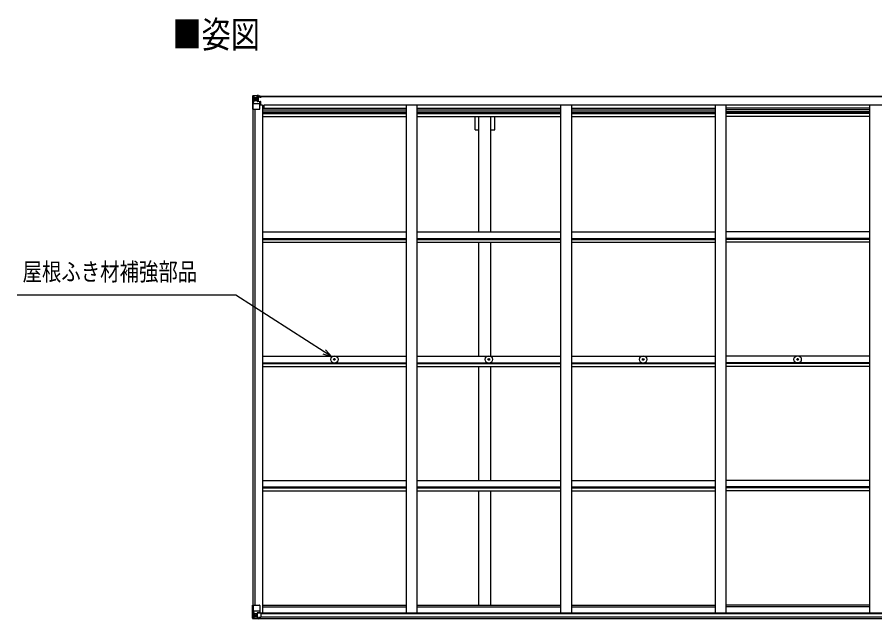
# Model space of a CAD drawing. Units: millimetres, scale not verified. Extents: x -10512 to 10512, y -7425 to 7425.
# Drawn here: x -5924 to -1947, y -611 to 2178 of the extents above; entities that cross this region are included whole.
import ezdxf
from ezdxf.enums import TextEntityAlignment as Align

# ---------------------------------------------------------------- set-up
doc = ezdxf.new("R2010")
doc.units = ezdxf.units.MM
doc.header["$LTSCALE"] = 40
for name, color, linetype in [('0-2_USER1', 3, 'Continuous'), ('0-4_YKK_13', 4, 'Continuous'), ('0-5_YKK_A1', 4, 'Continuous'), ('0-6_YKK_D', 6, 'Continuous')]:
    doc.layers.add(name, color=color, linetype=linetype)
doc.styles.add('ＭＳ ゴシック', font='')
doc.styles.get('ＭＳ ゴシック').set_extended_font_data('MS Gothic')

msp = doc.modelspace()

# ---------------------------------------------------------------- linework, layer by layer
at = {"layer": '0-4_YKK_13'}
for p, q in [((-4832.83, 1812.33), (-4832.83, 1812.29)), ((-4831.89, 1813.33), (-4831.89, 1813.33)), ((-4831.89, 1813.29), (-4831.89, 1813.33)), ((-4822.92, 1813.72), (-4830.85, 1813.25)), ((-4829.99, 1812.28), (-4829.99, 1812.21)), ((-4829.99, 1751.62), (-4829.99, 1812.21)), ((-4829.44, 1778.5), (-4825.3, 1790.59)), ((-4826.02, 1808.83), (-4828.75, 1812.5)), ((-4825.16, 1805.32), (-4822.83, 1805.38)), ((-4825.16, 1791.85), (-4825.16, 1805.32)), ((-4822.83, 1791.82), (-4825.16, 1791.85)), ((-4810.83, 1814.51), (-4822.83, 1813.72)), ((-4822.83, 1805.38), (-4810.83, 1805.38)), ((-4822.83, 1791.82), (-4810.83, 1791.82)), ((-4822.83, 1791.82), (-4822.83, 1791.82)), ((-4817.35, 1798.18), (-4817.35, 1797.22)), ((-4811.83, 1805.38), (-4810.83, 1805.38)), ((-4804.33, 1815.02), (-4810.83, 1814.62)), ((-4810.83, 1788.52), (-4810.83, 1814.62)), ((-4810.83, 1813.74), (-4804.33, 1814.14)), ((-4809.33, 1808.92), (-4810.83, 1808.92)), ((-4809.33, 1805.38), (-4810.83, 1805.38)), ((-4809.33, 1791.82), (-4810.83, 1791.82)), ((-4804.33, 1813.21), (-4809.33, 1813.12)), ((-4808.83, 1808.56), (-4809.33, 1808.56)), ((-4805.33, 1803.62), (-4809.33, 1803.62)), ((-4805.33, 1795.42), (-4809.33, 1795.42)), ((-4809.22, 1807.25), (-4805.33, 1807.25)), ((-4808.84, 1807.46), (-4808.84, 1807.63)), ((-4808.84, 1807.63), (-4808.83, 1807.63)), ((-4808.83, 1809.58), (-4808.83, 1807.63)), ((-4800.83, 1809.58), (-4808.83, 1809.58)), ((-4800.83, 1809.56), (-4808.83, 1809.56)), ((-4798.83, 1807.71), (-4808.83, 1807.63)), ((-4805.33, 1787.52), (-4805.33, 1807.49)), ((-4804.33, 1814.14), (-4804.33, 1815.02)), ((-4804.33, 1813.62), (-4804.33, 1814.14)), ((-4804.33, 1813.62), (-4804.33, 1813.21)), ((-4804.33, 1813.21), (-4804.33, 1812.39)), ((-4799.33, 1812.82), (-4799.33, 1812.39)), ((-4799.03, 1812.82), (-4799.33, 1812.82)), ((-4799.03, 1812.82), (-4797.34, 1812.39)), ((-4798.83, 1809.32), (-4793.83, 1809.32)), ((-4798.83, 1807.71), (-4798.83, 1809.32)), ((-4793.83, 1810.25), (-4793.83, 1809.32)), ((-4793.83, 1809.32), (-4792.83, 1809.32)), ((-4792.83, 1809.32), (-4792.83, 1810.25)), ((-4792.83, 1809.32), (-4792.83, 1807.76)), ((-4792.83, 1807.64), (-4792.83, 1807.76)), ((-4829.99, 1751.62), (-4799.83, 1751.62)), ((-4829.44, 1778.5), (-4822.83, 1778.29)), ((-4822.83, 1778.29), (-4798.83, 1778.29)), ((-4810.01, 1788.27), (-4799.66, 1786.61)), ((-4810.01, 1787.63), (-4810.01, 1788.27)), ((-4799.66, 1785.98), (-4810.01, 1787.63)), ((-4799.66, 1786.61), (-4799.66, 1785.98)), ((-4799.38, 1786.54), (-4795.33, 1786.5)), ((-4798.83, 1752.62), (-4798.83, 1785.72)), ((-4794.33, 1774.62), (-4798.83, 1774.62)), ((-4794.33, 1786.49), (-4795.33, 1786.5)), ((-4795.33, 1784.77), (-4794.33, 1784.77)), ((-4794.33, 1770.28), (-4794.33, 1786.49)), ((-4455.11, 592.02), (-4454, 592.04)), ((-4455.11, 591.02), (-4454, 591)), ((-4454, 592.04), (-4453.48, 592.14)), ((-4454, 591), (-4453.48, 590.9)), ((-4453.38, 592.66), (-4453.48, 592.14)), ((-4453.38, 590.39), (-4453.48, 590.9)), ((-4453.36, 593.77), (-4453.38, 592.66)), ((-4453.36, 589.28), (-4453.38, 590.39)), ((-4452.36, 593.77), (-4452.34, 592.66)), ((-4452.36, 589.28), (-4452.34, 590.39)), ((-4452.34, 592.66), (-4452.24, 592.14)), ((-4452.34, 590.39), (-4452.24, 590.9)), ((-4451.73, 592.04), (-4452.24, 592.14)), ((-4451.73, 591), (-4452.24, 590.9)), ((-4450.62, 592.02), (-4451.73, 592.04)), ((-4450.62, 591.02), (-4451.73, 591)), ((-3739.11, 592.02), (-3738, 592.04)), ((-3739.11, 591.02), (-3738, 591)), ((-3738, 592.04), (-3737.48, 592.14)), ((-3738, 591), (-3737.48, 590.9)), ((-3737.38, 592.66), (-3737.48, 592.14)), ((-3737.38, 590.39), (-3737.48, 590.9)), ((-3737.36, 593.77), (-3737.38, 592.66)), ((-3737.36, 589.28), (-3737.38, 590.39)), ((-3736.36, 593.77), (-3736.34, 592.66)), ((-3736.36, 589.28), (-3736.34, 590.39)), ((-3736.34, 592.66), (-3736.24, 592.14)), ((-3736.34, 590.39), (-3736.24, 590.9)), ((-3735.73, 592.04), (-3736.24, 592.14)), ((-3735.73, 591), (-3736.24, 590.9)), ((-3734.62, 592.02), (-3735.73, 592.04)), ((-3734.62, 591.02), (-3735.73, 591)), ((-3023.11, 592.02), (-3022, 592.04)), ((-3023.11, 591.02), (-3022, 591)), ((-3022, 592.04), (-3021.48, 592.14)), ((-3022, 591), (-3021.48, 590.9)), ((-3021.38, 592.66), (-3021.48, 592.14)), ((-3021.38, 590.39), (-3021.48, 590.9)), ((-3021.36, 593.77), (-3021.38, 592.66)), ((-3021.36, 589.28), (-3021.38, 590.39)), ((-3020.36, 593.77), (-3020.34, 592.66)), ((-3020.36, 589.28), (-3020.34, 590.39)), ((-3020.34, 592.66), (-3020.24, 592.14)), ((-3020.34, 590.39), (-3020.24, 590.9)), ((-3019.73, 592.04), (-3020.24, 592.14)), ((-3019.73, 591), (-3020.24, 590.9)), ((-3018.62, 592.02), (-3019.73, 592.04)), ((-3018.62, 591.02), (-3019.73, 591)), ((-2307.11, 592.02), (-2306, 592.04)), ((-2307.11, 591.02), (-2306, 591)), ((-2306, 592.04), (-2305.48, 592.14)), ((-2306, 591), (-2305.48, 590.9)), ((-2305.38, 592.66), (-2305.48, 592.14)), ((-2305.38, 590.39), (-2305.48, 590.9)), ((-2305.36, 593.77), (-2305.38, 592.66)), ((-2305.36, 589.28), (-2305.38, 590.39)), ((-2304.36, 593.77), (-2304.34, 592.66)), ((-2304.36, 589.28), (-2304.34, 590.39)), ((-2304.34, 592.66), (-2304.24, 592.14)), ((-2304.34, 590.39), (-2304.24, 590.9)), ((-2303.73, 592.04), (-2304.24, 592.14)), ((-2303.73, 591), (-2304.24, 590.9)), ((-2302.62, 592.02), (-2303.73, 592.04)), ((-2302.62, 591.02), (-2303.73, 591)), ((-4832.83, -547.68), (-4799.83, -547.68)), ((-4832.83, -608.39), (-4832.83, -547.68)), ((-4829.99, -547.68), (-4829.99, -608.27)), ((-4798.83, -548.68), (-4798.83, -581.78)), ((-4829.44, -574.57), (-4822.83, -574.35)), ((-4829.44, -574.57), (-4825.3, -586.65)), ((-4822.83, -587.88), (-4825.16, -587.91)), ((-4825.16, -587.91), (-4825.16, -601.39)), ((-4822.83, -574.35), (-4798.83, -574.35)), ((-4822.83, -587.88), (-4822.83, -587.88)), ((-4810.83, -587.88), (-4822.83, -587.88)), ((-4818.31, -594.24), (-4818.31, -593.28)), ((-4810.83, -583.9), (-4804.33, -583.9)), ((-4810.83, -583.9), (-4810.83, -610.68)), ((-4799.66, -582.04), (-4810.01, -583.69)), ((-4810.01, -583.69), (-4810.01, -583.9)), ((-4807.31, -583.9), (-4799.66, -582.67)), ((-4804.33, -583.9), (-4795.33, -583.93)), ((-4799.66, -582.67), (-4799.66, -582.04)), ((-4794.33, -584.84), (-4794.33, -604.99)), ((-4831.89, -609.35), (-4831.89, -609.4)), ((-4822.92, -609.78), (-4830.85, -609.31)), ((-4829.99, -608.34), (-4829.99, -608.27)), ((-4826.02, -604.89), (-4828.75, -608.56)), ((-4825.16, -601.39), (-4822.83, -601.45)), ((-4822.83, -601.44), (-4810.83, -601.44)), ((-4810.83, -610.57), (-4822.83, -609.79)), ((-4804.33, -611.08), (-4804.33, -605.14)), ((-4795.33, -605.71), (-4804.33, -605.76))]:
    msp.add_line(p, q, dxfattribs=at)
for points in [[(-4832.83, 1812.29), (-4832.83, 1751.62), (-4829.99, 1751.62)], [(-4831.89, 1813.33), (-4822.83, 1813.89), (-4810.83, 1814.62)], [(-4819.27, 1799.14), (-4820.23, 1799.14), (-4820.23, 1800.1), (-4819.27, 1800.1)], [(-4818.31, 1801.06), (-4818.31, 1802.02), (-4817.35, 1802.02), (-4817.35, 1801.06)], [(-4817.35, 1797.22), (-4818.31, 1797.22), (-4818.31, 1798.18)], [(-4816.39, 1800.1), (-4815.43, 1800.1), (-4815.43, 1799.14), (-4816.39, 1799.14)], [(-4804.33, 1813.62), (-4809.33, 1813.62), (-4809.33, 1788.16)], [(-4793.83, 1807.59), (-4808.83, 1807.46), (-4808.84, 1807.46)], [(-4808.83, 1808.56), (-4800.83, 1808.56), (-4800.83, 1810.25)], [(-4798.83, 1807.71), (-4798.83, 1807.7), (-4792.83, 1807.76)], [(-4795.33, 1786.5), (-4795.33, 1784.77), (-4798.83, 1784.75)], [(-4819.27, -596.16), (-4820.23, -596.16), (-4820.23, -595.2), (-4819.27, -595.2)], [(-4818.31, -593.28), (-4817.35, -593.28), (-4817.35, -594.24)], [(-4816.39, -595.2), (-4815.43, -595.2), (-4815.43, -596.16), (-4816.39, -596.16)], [(-4831.89, -609.4), (-4822.83, -609.95), (-4804.33, -611.08)], [(-4817.35, -597.12), (-4817.35, -598.08), (-4818.31, -598.08), (-4818.31, -597.12)], [(-4794.33, -604.99), (-4794.34, -605.1), (-4804.33, -605.14)]]:
    msp.add_lwpolyline(points, dxfattribs=at)
for centre, radius in [((-4817.83, 1799.62), 5.3), ((-4452.86, 591.52), 17), ((-3736.86, 591.52), 17), ((-3020.86, 591.52), 17), ((-2304.86, 591.52), 17), ((-4452.86, 591.52), 4), ((-3736.86, 591.52), 4), ((-3020.86, 591.52), 4), ((-2304.86, 591.52), 4), ((-4817.83, -595.68), 5.3)]:
    msp.add_circle(centre, radius, dxfattribs=at)
for centre, radius, start, end in [((-4831.83, 1812.34), 1, 93.50017, 180.00079), ((-4831.83, 1812.33), 0.999, 93.4424, 179.95083), ((-4831.83, 1812.29), 0.999, 93.4424, 179.95083), ((-4830.68, 1825.94), 12.7, 269.24466, 275.10311), ((-4828.71, 1812.33), 1.28, 131.17831, 182.45895), ((-4819.27, 1801.06), 0.96, 270, 0), ((-4819.27, 1798.18), 0.96, 0, 90), ((-4816.39, 1801.06), 0.96, 180, 270), ((-4816.39, 1798.18), 0.96, 90, 180), ((-4808.83, 1810.08), 0.5, 179.99802, 269.99691), ((-4808.83, 1810.06), 0.5, 180.00109, 270.00109), ((-4808.83, 1807.13), 0.5, 90.52895, 180.04464), ((-4808.82, 1806.95), 0.513, 91.88028, 181.04707), ((-4793.69, 1815.28), 7.69, 268.96999, 276.43426), ((-4809.9, 1789.2), 0.937, 182.32209, 263.26766), ((-4809.9, 1788.56), 0.937, 182.32209, 263.26766), ((-4799.83, 1752.62), 1, 270, 0), ((-4799.77, 1785.68), 0.937, 2.32209, 83.26766), ((-4799.77, 1785.05), 0.937, 2.32209, 83.26766), ((-4452.86, 591.52), 2.3, 167.44414, 192.55586), ((-4452.86, 591.52), 2.3, 77.44414, 102.55586), ((-4452.86, 591.52), 2.3, 257.44414, 282.55586), ((-4452.86, 591.52), 2.3, 347.44414, 12.55586), ((-3736.86, 591.52), 2.3, 167.44414, 192.55586), ((-3736.86, 591.52), 2.3, 77.44414, 102.55586), ((-3736.86, 591.52), 2.3, 257.44414, 282.55586), ((-3736.86, 591.52), 2.3, 347.44414, 12.55586), ((-3020.86, 591.52), 2.3, 167.44414, 192.55586), ((-3020.86, 591.52), 2.3, 77.44414, 102.55586), ((-3020.86, 591.52), 2.3, 257.44414, 282.55586), ((-3020.86, 591.52), 2.3, 347.44414, 12.55586), ((-2304.86, 591.52), 2.3, 167.44414, 192.55586), ((-2304.86, 591.52), 2.3, 77.44414, 102.55586), ((-2304.86, 591.52), 2.3, 257.44414, 282.55586), ((-2304.86, 591.52), 2.3, 347.44414, 12.55586), ((-4799.83, -548.68), 1, 0, 90), ((-4819.27, -594.24), 0.96, 270, 0), ((-4819.27, -597.12), 0.96, 0, 90), ((-4816.39, -594.24), 0.96, 180, 270), ((-4816.39, -597.12), 0.96, 90, 180), ((-4809.9, -584.62), 0.937, 96.73234, 129.06602), ((-4799.77, -581.11), 0.937, 276.73234, 357.67791), ((-4799.77, -581.74), 0.937, 276.73234, 357.67791), ((-4831.83, -608.35), 0.999, 180.04917, 266.5576), ((-4831.83, -608.39), 0.999, 180.04917, 266.5576), ((-4831.83, -608.4), 1, 179.99921, 266.49983), ((-4830.68, -622), 12.7, 84.89689, 90.75534), ((-4828.71, -608.39), 1.28, 177.54105, 228.82169)]:
    msp.add_arc(centre, radius, start, end, dxfattribs=at)
for centre, major_axis, ratio, start_param, end_param in [((-4630.89, 1825.64), (201, 12.36), 0.060933, 3.1373463, 3.1378449), ((-4829.89, 1813.41), (2, 0.12), 0.060933, 3.1378449, 4.2119296), ((-4829.7, 1810.31), (-0.02, 3), 0.466854, 5.5234897, 6.1575023), ((-4828.03, 1805.24), (0.03, 5), 0.573921, 4.7320603, 5.5159136), ((-4826.57, 1791.87), (0, 3), 0.468246, 4.2703918, 4.7058971), ((-4904.58, 1805.38), (81.75, 0), 0.061163, 0, 0.0007725), ((-4828.72, 1780.85), (0.85, 2.32), 0.403757, 2.3087461, 3.2744049), ((-4828.72, -576.91), (0.85, -2.32), 0.403757, 3.0087805, 3.9744392), ((-4826.57, -587.94), (0, -3), 0.468246, 1.5772882, 2.0127935), ((-4795.33, -584.84), (1, -0.021), 0.906239, 0.0187047, 1.589501), ((-4829.89, -609.47), (2, -0.12), 0.060933, 2.0712557, 3.1453404), ((-4630.89, -621.71), (201, -12.36), 0.060933, 3.1453404, 3.145839), ((-4829.7, -606.38), (-0.02, -3), 0.466854, 0.125683, 0.7596956), ((-4828.03, -601.31), (0.03, -5), 0.573921, 0.7672717, 1.551125), ((-4904.58, -601.44), (81.75, 0), 0.061163, 6.2824128, 6.2831853), ((-4795.33, -605), (1, 0.012), 0.707053, 4.7036637, 6.124411)]:
    msp.add_ellipse(centre, major_axis=major_axis, ratio=ratio, start_param=start_param, end_param=end_param, dxfattribs=at)
at = {"layer": '0-5_YKK_A1'}
for p, q in [((-4809.33, 1812.39), (194.67, 1812.39)), ((-4809.33, 1810.25), (194.67, 1810.25)), ((-4830.83, 1751.62), (-4830.83, -547.68)), ((-4821.13, 1751.62), (-4821.13, -547.68)), ((-4785.83, 1770.28), (-4798.83, 1770.28)), ((-4785.83, 1770.28), (-4785.83, -583.7)), ((-4785.83, 1756.59), (-4119.83, 1756.59)), ((-4778.33, 1756.59), (-4778.33, 1772.11)), ((-4778.33, 1772.11), (168.67, 1772.11)), ((-4119.83, 1772.09), (-4119.83, -583.7)), ((-4069.83, 1772.09), (-4069.83, -583.7)), ((-4069.83, 1756.59), (-3403.83, 1756.59)), ((-3403.83, 1772.09), (-3403.83, -583.7)), ((-3353.83, 1772.09), (-3353.83, -583.7)), ((-3353.83, 1756.59), (-2687.83, 1756.59)), ((-2687.83, 1772.09), (-2687.83, -583.7)), ((-2637.83, 1772.09), (-2637.83, -583.7)), ((-1971.83, 1756.59), (-2637.83, 1756.59)), ((-1971.83, 1772.09), (-1971.83, -583.7)), ((-4785.83, 1748.2), (-4119.83, 1748.2)), ((-4785.83, 1740), (-4119.83, 1740)), ((-4785.83, 1736.07), (-4119.83, 1736.07)), ((-4785.83, 1730.99), (-4119.83, 1730.99)), ((-4785.83, 1717.98), (-4119.83, 1717.98)), ((-4069.83, 1748.2), (-3403.83, 1748.2)), ((-4069.83, 1740), (-3403.83, 1740)), ((-4069.83, 1736.07), (-3403.83, 1736.07)), ((-4069.83, 1730.99), (-3403.83, 1730.99)), ((-4069.83, 1717.98), (-3403.83, 1717.98)), ((-3800.03, 1656.39), (-3800.03, 1717.98)), ((-3782.33, 1182.25), (-3782.33, 1717.98)), ((-3727.33, 1182.25), (-3727.33, 1717.98)), ((-3709.63, 1656.39), (-3709.63, 1717.98)), ((-3353.83, 1748.2), (-2687.83, 1748.2)), ((-3353.83, 1740), (-2687.83, 1740)), ((-3353.83, 1736.07), (-2687.83, 1736.07)), ((-3353.83, 1730.99), (-2687.83, 1730.99)), ((-3353.83, 1717.98), (-2687.83, 1717.98)), ((-1971.83, 1748.2), (-2637.83, 1748.2)), ((-1971.83, 1740), (-2637.83, 1740)), ((-1971.83, 1736.07), (-2637.83, 1736.07)), ((-1971.83, 1730.99), (-2637.83, 1730.99)), ((-1971.83, 1717.98), (-2637.83, 1717.98)), ((-3800.03, 1656.39), (-3782.33, 1656.39)), ((-3727.33, 1656.39), (-3709.63, 1656.39)), ((-4785.83, 1182.25), (-4119.86, 1182.25)), ((-4069.83, 1182.25), (-3403.86, 1182.25)), ((-3353.83, 1182.25), (-2687.86, 1182.25)), ((-1971.83, 1182.25), (-2637.83, 1182.25)), ((-4785.83, 1152.51), (-4119.86, 1152.51)), ((-4785.83, 1147.96), (-4119.86, 1147.96)), ((-4785.83, 1134.95), (-4119.86, 1134.95)), ((-4069.83, 1152.51), (-3403.86, 1152.51)), ((-4069.83, 1147.96), (-3403.86, 1147.96)), ((-4069.83, 1134.95), (-3403.86, 1134.95)), ((-3782.33, 606.04), (-3782.33, 1134.95)), ((-3727.33, 606.04), (-3727.33, 1134.95)), ((-3353.83, 1152.51), (-2687.86, 1152.51)), ((-3353.83, 1147.96), (-2687.86, 1147.96)), ((-3353.83, 1134.95), (-2687.86, 1134.95)), ((-1971.83, 1152.51), (-2637.83, 1152.51)), ((-1971.83, 1147.96), (-2637.83, 1147.96)), ((-1971.83, 1134.95), (-2637.83, 1134.95)), ((-4785.83, 606.17), (-4119.86, 606.17)), ((-4069.83, 606.17), (-3403.86, 606.17)), ((-3353.83, 606.17), (-2687.86, 606.17)), ((-1971.83, 606.17), (-2637.83, 606.17)), ((-4785.83, 576.43), (-4119.86, 576.43)), ((-4785.83, 571.88), (-4119.86, 571.88)), ((-4785.83, 558.87), (-4119.86, 558.87)), ((-4069.83, 576.43), (-3403.86, 576.43)), ((-4069.83, 571.88), (-3403.86, 571.88)), ((-4069.83, 558.87), (-3403.86, 558.87)), ((-3782.33, 29.97), (-3782.33, 557.68)), ((-3727.33, 29.97), (-3727.33, 557.68)), ((-3353.83, 576.43), (-2687.86, 576.43)), ((-3353.83, 571.88), (-2687.86, 571.88)), ((-3353.83, 558.87), (-2687.86, 558.87)), ((-1971.83, 576.43), (-2637.83, 576.43)), ((-1971.83, 571.88), (-2637.83, 571.88)), ((-1971.83, 558.87), (-2637.83, 558.87)), ((-4785.83, 30.09), (-4119.86, 30.09)), ((-4785.83, 0.36), (-4119.86, 0.36)), ((-4069.83, 30.09), (-3403.86, 30.09)), ((-4069.83, 0.36), (-3403.86, 0.36)), ((-3353.83, 30.09), (-2687.86, 30.09)), ((-3353.83, 0.36), (-2687.86, 0.36)), ((-1971.83, 30.09), (-2637.83, 30.09)), ((-1971.83, 0.36), (-2637.83, 0.36)), ((-4785.83, -4.19), (-4119.86, -4.19)), ((-4785.83, -17.2), (-4119.86, -17.2)), ((-4069.83, -4.19), (-3403.86, -4.19)), ((-4069.83, -17.2), (-3403.86, -17.2)), ((-3782.33, -547.53), (-3782.33, -18.4)), ((-3727.33, -547.53), (-3727.33, -18.4)), ((-3353.83, -4.19), (-2687.86, -4.19)), ((-3353.83, -17.2), (-2687.86, -17.2)), ((-1971.83, -4.19), (-2637.83, -4.19)), ((-1971.83, -17.2), (-2637.83, -17.2)), ((-4785.83, -547.53), (-4119.83, -547.53)), ((-4785.83, -555.88), (-4119.83, -555.88)), ((-4069.83, -547.53), (-3403.83, -547.53)), ((-4069.83, -555.88), (-3403.83, -555.88)), ((-3353.83, -547.53), (-2687.83, -547.53)), ((-3353.83, -555.88), (-2687.83, -555.88)), ((-1971.83, -547.53), (-2637.83, -547.53)), ((-1971.83, -555.88), (-2637.83, -555.88)), ((-4806.1, -583.7), (184.67, -583.7)), ((-4794.33, -585.97), (184.67, -585.97)), ((-4804.33, -609.48), (194.67, -609.48)), ((-4794.33, -601.58), (184.67, -601.58))]:
    msp.add_line(p, q, dxfattribs=at)
at = {"layer": '0-6_YKK_D'}
for points in [[(-4464.69, 603.73), (-4500.47, 626.67), (-4909.26, 888.7), (-5923.8, 888.7)], [(-4506.62, 617.08), (-4464.69, 603.73), (-4494.33, 636.25)]]:
    msp.add_lwpolyline(points, dxfattribs=at)

# ---------------------------------------------------------------- texts
at = {"layer": '0-2_USER1', "style": 'ＭＳ ゴシック', "width": 0.8}
msp.add_text('■姿図', height=123.8, dxfattribs=at).set_placement((-5203.51, 1999.2), align=Align.BOTTOM_LEFT)
at = {"layer": '0-6_YKK_D', "style": 'ＭＳ ゴシック', "width": 0.8}
msp.add_text('屋根ふき材補強部品', height=82.48, dxfattribs=at).set_placement((-5898.82, 932.12), align=Align.BOTTOM_LEFT)

doc.saveas('drawing.dxf')
